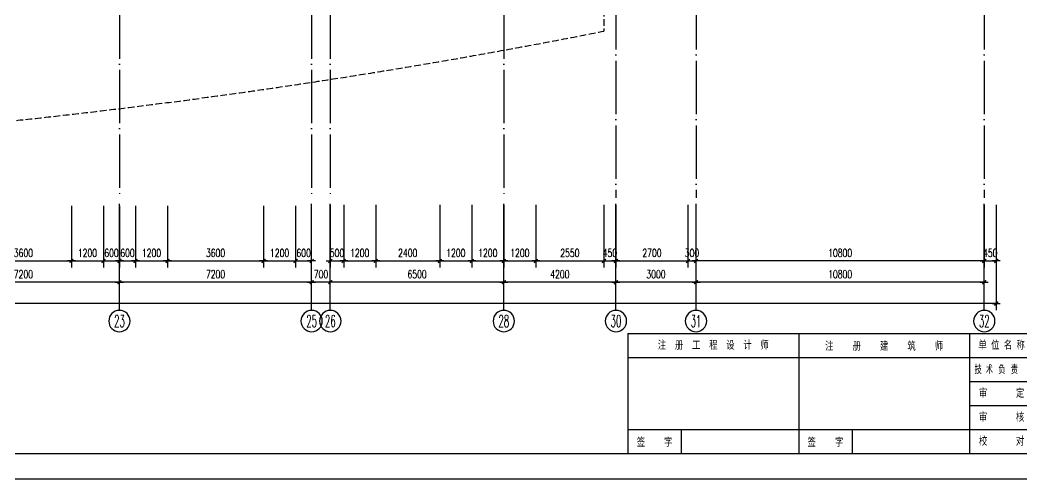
# Model space of a CAD drawing. Extents: x 165127 to 1058185, y 60808 to 144908.
# Drawn here: x 441158 to 478695, y 60808 to 78016 of the extents above; entities that cross this region are included whole.
import ezdxf
from ezdxf.enums import TextEntityAlignment as Align

# ---------------------------------------------------------------- set-up
doc = ezdxf.new("R2010")
doc.units = 0
doc.header["$LTSCALE"] = 1000
doc.linetypes.add('DASH', pattern=[0.35, 0.25, -0.1])
doc.linetypes.add('DOTE', pattern=[2.42, 2, -0.2, 0.02, -0.2])
doc.layers.get('0').update_dxf_attribs({"linetype": 'CONTINUOUS'})
doc.layers.get('DEFPOINTS').update_dxf_attribs({"linetype": 'CONTINUOUS'})
for name, color, linetype in [('AXIS', 3, 'CONTINUOUS'), ('AXIS_TEXT', 7, 'CONTINUOUS'), ('DOTE', 1, 'DOTE'), ('PUB_DIM', 3, 'CONTINUOUS'), ('STAIR', 3, 'CONTINUOUS'), ('WINDOW', 2, 'CONTINUOUS')]:
    doc.layers.add(name, color=color, linetype=linetype)
doc.styles.add('COMPLEX', font='COMPLEX')
doc.styles.add('DIM_FONT', font='SIMPLEX.shx', dxfattribs={"width": 0.7})
doc.styles.add('HZ', font='romans.shx', dxfattribs={"bigfont": 'z.shx'})
doc.dimstyles.new('AXIS', dxfattribs={"dimtxt": 300, "dimasz": 1, "dimexe": 250, "dimexo": 300, "dimgap": 150, "dimtad": 1, "dimdec": 0, "dimdsep": 46, "dimtxsty": 'DIM_FONT', "dimblk": '_DIMX', "dimcen": 2.5, "dimse1": 1, "dimse2": 1, "dimclrt": 7, "dimadec": 0, "dimazin": 0, "dimtfac": 1, "dimtdec": 0, "dimtix": 1, "dimtmove": 2, "dimatfit": 3, "dimldrblk": '_DIMX', "dimfxl": 1, "dimarcsym": 0})
doc.dimstyles.new('DIMB', dxfattribs={"dimtxt": 300, "dimasz": 1, "dimexe": 250, "dimexo": 300, "dimgap": 150, "dimtad": 1, "dimdec": 0, "dimdsep": 46, "dimtxsty": 'DIM_FONT', "dimblk": '_DIMX', "dimcen": 2.5, "dimse2": 1, "dimclrt": 7, "dimadec": 0, "dimazin": 0, "dimtfac": 1, "dimtdec": 0, "dimtix": 1, "dimtmove": 2, "dimatfit": 3, "dimldrblk": '_DIMX', "dimfxl": 1, "dimarcsym": 0})
doc.dimstyles.new('DIMN', dxfattribs={"dimtxt": 300, "dimasz": 1, "dimexe": 250, "dimexo": 300, "dimgap": 150, "dimtad": 1, "dimdec": 0, "dimdsep": 46, "dimtxsty": 'DIM_FONT', "dimblk": '_DIMX', "dimcen": 2.5, "dimclrt": 7, "dimadec": 0, "dimazin": 0, "dimtfac": 1, "dimtdec": 0, "dimtix": 1, "dimtmove": 2, "dimatfit": 3, "dimldrblk": '_DIMX', "dimfxl": 1, "dimarcsym": 0})

# ---------------------------------------------------------------- blocks, each defined once
blk = doc.blocks.new('A$C34131D43')
at = {"color": 247}
for p, q in [((125600, 5450), (159900, 5450)), ((125600, 5450), (125600, 950)), ((138400, 5450), (138400, 950)), ((125600, 4550), (159900, 4550))]:
    blk.add_line(p, q, dxfattribs=at)
at = {"color": 243}
for p, q in [((132000, 5450), (132000, 950)), ((138400, 3650), (159900, 3650)), ((138400, 2750), (147500, 2750)), ((125600, 1850), (159900, 1850)), ((127600, 1850), (127600, 950)), ((134000, 1850), (134000, 950)), ((0, 0), (160900, 0)), ((34800, 0), (160900, 0)), ((65600, 0), (160900, 0)), ((101500, 0), (160900, 0))]:
    blk.add_line(p, q, dxfattribs=at)
at = {"color": 244}
for p in [(2500, 950), (37300, 950), (89100, 950), (104000, 950)]:
    blk.add_line(p, (159900, 950), dxfattribs=at)
at = {"color": 242, "style": 'HZ', "width": 0.8}
for s, p in [('注  册  工  程  设  计  师', (128800, 5000)), ('单 位 名 称', (139600, 5000)), ('审      定', (139600, 3200)), ('审      核', (139600, 2300)), ('校      对', (139600, 1400))]:
    blk.add_text(s, height=300, dxfattribs=at).set_placement(p, align=Align.MIDDLE_CENTER)
for s, p in [('注    册    建    筑    师', (135200, 5000)), ('签    字', (126600, 1400)), ('签    字', (133000, 1400))]:
    blk.add_text(s, height=300, dxfattribs=at).set_placement(p, align=Align.MIDDLE)
at = {"color": 242, "style": 'HZ', "width": 0.7}
for s, p in [('技', (138586, 3936)), ('术', (139005, 3936)), ('负', (139474, 3936)), ('责', (139943, 3936))]:
    blk.add_text(s, height=300, dxfattribs=at).set_placement(p)
blk = doc.blocks.new('_AXISO')
blk.add_circle((0, 0), 0.5)
at = {"layer": 'AXIS_TEXT', "style": 'COMPLEX', "width": 1.041667}
blk.add_attdef('A', text='', height=0.56, dxfattribs=at).set_placement((-0.25, -0.28), (0.25, -0.28), align=Align.FIT)
blk = doc.blocks.new('_DIMX')
blk.add_line((-150, 0), (150, 0))
at = {"const_width": 50}
blk.add_lwpolyline([(-70, -70), (70, 70)], dxfattribs=at)
blk = doc.blocks.new('*D301')
at = {"color": 0, "linetype": 'ByBlock'}
blk.add_line((653593, 122777), (642795, 122777), dxfattribs=at)
at = {"layer": 'DEFPOINTS', "color": 0, "linetype": 'ByBlock'}
for p in [(642794, 124977), (653594, 124977), (642794, 122777)]:
    blk.add_point(p, dxfattribs=at)
at = {"color": 0, "linetype": 'ByBlock', "rotation": 180}
blk.add_blockref('_DIMX', (642794, 122777), dxfattribs=at)
at = {"color": 0, "linetype": 'ByBlock'}
blk.add_blockref('_DIMX', (653594, 122777), dxfattribs=at)
at = {"color": 7, "linetype": 'ByBlock', "insert": (648194, 123077), "char_height": 300, "attachment_point": 5, "style": 'DIM_FONT'}
blk.add_mtext('10800', dxfattribs=at)
blk = doc.blocks.new('*D302')
at = {"color": 0, "linetype": 'ByBlock'}
blk.add_line((642793, 122777), (639795, 122777), dxfattribs=at)
at = {"layer": 'DEFPOINTS', "color": 0, "linetype": 'ByBlock'}
for p in [(639794, 124977), (642794, 124977), (639794, 122777)]:
    blk.add_point(p, dxfattribs=at)
at = {"color": 0, "linetype": 'ByBlock', "rotation": 180}
blk.add_blockref('_DIMX', (639794, 122777), dxfattribs=at)
at = {"color": 0, "linetype": 'ByBlock'}
blk.add_blockref('_DIMX', (642794, 122777), dxfattribs=at)
at = {"color": 7, "linetype": 'ByBlock', "insert": (641294, 123077), "char_height": 300, "attachment_point": 5, "style": 'DIM_FONT'}
blk.add_mtext('3000', dxfattribs=at)
blk = doc.blocks.new('*D303')
at = {"color": 0, "linetype": 'ByBlock'}
blk.add_line((639793, 122777), (635595, 122777), dxfattribs=at)
at = {"layer": 'DEFPOINTS', "color": 0, "linetype": 'ByBlock'}
for p in [(635594, 124977), (639794, 124977), (635594, 122777)]:
    blk.add_point(p, dxfattribs=at)
at = {"color": 0, "linetype": 'ByBlock', "rotation": 180}
blk.add_blockref('_DIMX', (635594, 122777), dxfattribs=at)
at = {"color": 0, "linetype": 'ByBlock'}
blk.add_blockref('_DIMX', (639794, 122777), dxfattribs=at)
at = {"color": 7, "linetype": 'ByBlock', "insert": (637694, 123077), "char_height": 300, "attachment_point": 5, "style": 'DIM_FONT'}
blk.add_mtext('4200', dxfattribs=at)
blk = doc.blocks.new('*D304')
at = {"color": 0, "linetype": 'ByBlock'}
blk.add_line((635593, 122777), (629095, 122777), dxfattribs=at)
at = {"layer": 'DEFPOINTS', "color": 0, "linetype": 'ByBlock'}
for p in [(629094, 124977), (635594, 124977), (629094, 122777)]:
    blk.add_point(p, dxfattribs=at)
at = {"color": 0, "linetype": 'ByBlock', "rotation": 180}
blk.add_blockref('_DIMX', (629094, 122777), dxfattribs=at)
at = {"color": 0, "linetype": 'ByBlock'}
blk.add_blockref('_DIMX', (635594, 122777), dxfattribs=at)
at = {"color": 7, "linetype": 'ByBlock', "insert": (632344, 123077), "char_height": 300, "attachment_point": 5, "style": 'DIM_FONT'}
blk.add_mtext('6500', dxfattribs=at)
blk = doc.blocks.new('*D305')
at = {"color": 0, "linetype": 'ByBlock'}
for p, q in [((628393, 122777), (628392, 122777)), ((629094, 122777), (628394, 122777)), ((629095, 122777), (629096, 122777))]:
    blk.add_line(p, q, dxfattribs=at)
at = {"layer": 'DEFPOINTS', "color": 0, "linetype": 'ByBlock'}
for p in [(628394, 124977), (629094, 124977), (628394, 122777)]:
    blk.add_point(p, dxfattribs=at)
at = {"color": 0, "linetype": 'ByBlock'}
blk.add_blockref('_DIMX', (628394, 122777), dxfattribs=at)
at = {"color": 0, "linetype": 'ByBlock', "rotation": 180}
blk.add_blockref('_DIMX', (629094, 122777), dxfattribs=at)
at = {"color": 7, "linetype": 'ByBlock', "insert": (628744, 123077), "char_height": 300, "attachment_point": 5, "style": 'DIM_FONT'}
blk.add_mtext('700', dxfattribs=at)
blk = doc.blocks.new('*D306')
at = {"color": 0, "linetype": 'ByBlock'}
blk.add_line((628393, 122777), (621195, 122777), dxfattribs=at)
at = {"layer": 'DEFPOINTS', "color": 0, "linetype": 'ByBlock'}
for p in [(621194, 124977), (628394, 124977), (621194, 122777)]:
    blk.add_point(p, dxfattribs=at)
at = {"color": 0, "linetype": 'ByBlock', "rotation": 180}
blk.add_blockref('_DIMX', (621194, 122777), dxfattribs=at)
at = {"color": 0, "linetype": 'ByBlock'}
blk.add_blockref('_DIMX', (628394, 122777), dxfattribs=at)
at = {"color": 7, "linetype": 'ByBlock', "insert": (624794, 123077), "char_height": 300, "attachment_point": 5, "style": 'DIM_FONT'}
blk.add_mtext('7200', dxfattribs=at)
blk = doc.blocks.new('*D307')
at = {"color": 0, "linetype": 'ByBlock'}
blk.add_line((621193, 122777), (613995, 122777), dxfattribs=at)
at = {"layer": 'DEFPOINTS', "color": 0, "linetype": 'ByBlock'}
for p in [(613994, 124977), (621194, 124977), (613994, 122777)]:
    blk.add_point(p, dxfattribs=at)
at = {"color": 0, "linetype": 'ByBlock', "rotation": 180}
blk.add_blockref('_DIMX', (613994, 122777), dxfattribs=at)
at = {"color": 0, "linetype": 'ByBlock'}
blk.add_blockref('_DIMX', (621194, 122777), dxfattribs=at)
at = {"color": 7, "linetype": 'ByBlock', "insert": (617594, 123077), "char_height": 300, "attachment_point": 5, "style": 'DIM_FONT'}
blk.add_mtext('7200', dxfattribs=at)
blk = doc.blocks.new('*D322')
at = {"color": 0, "linetype": 'ByBlock'}
for p, q in [((527744, 124677), (527744, 121727)), ((654044, 124677), (654044, 121727)), ((654043, 121977), (527745, 121977))]:
    blk.add_line(p, q, dxfattribs=at)
at = {"layer": 'DEFPOINTS', "color": 0, "linetype": 'ByBlock'}
for p in [(527744, 124977), (654044, 124977), (527744, 121977)]:
    blk.add_point(p, dxfattribs=at)
at = {"color": 0, "linetype": 'ByBlock', "rotation": 180}
blk.add_blockref('_DIMX', (527744, 121977), dxfattribs=at)
at = {"color": 0, "linetype": 'ByBlock'}
blk.add_blockref('_DIMX', (654044, 121977), dxfattribs=at)
at = {"color": 7, "linetype": 'ByBlock', "insert": (590894, 122277), "char_height": 300, "attachment_point": 5, "style": 'DIM_FONT'}
blk.add_mtext('126300', dxfattribs=at)
blk = doc.blocks.new('*D377')
at = {"color": 0, "linetype": 'ByBlock'}
for p, q in [((629094, 125676), (629094, 123324)), ((629594, 125676), (629594, 123324)), ((629093, 123574), (629092, 123574)), ((629094, 123574), (629594, 123574)), ((629595, 123574), (629596, 123574))]:
    blk.add_line(p, q, dxfattribs=at)
at = {"layer": 'DEFPOINTS', "color": 0, "linetype": 'ByBlock'}
for p in [(629094, 125976), (629594, 125976), (629594, 123574)]:
    blk.add_point(p, dxfattribs=at)
at = {"color": 0, "linetype": 'ByBlock'}
blk.add_blockref('_DIMX', (629094, 123574), dxfattribs=at)
at = {"color": 0, "linetype": 'ByBlock', "rotation": 180}
blk.add_blockref('_DIMX', (629594, 123574), dxfattribs=at)
at = {"color": 7, "linetype": 'ByBlock', "insert": (629344, 123874), "char_height": 300, "attachment_point": 5, "style": 'DIM_FONT'}
blk.add_mtext('500', dxfattribs=at)
blk = doc.blocks.new('*D378')
at = {"color": 0, "linetype": 'ByBlock'}
for p, q in [((629594, 125676), (629594, 123324)), ((630794, 125676), (630794, 123324)), ((629595, 123574), (630793, 123574))]:
    blk.add_line(p, q, dxfattribs=at)
at = {"layer": 'DEFPOINTS', "color": 0, "linetype": 'ByBlock'}
for p in [(629594, 125976), (630794, 125976), (630794, 123574)]:
    blk.add_point(p, dxfattribs=at)
at = {"color": 0, "linetype": 'ByBlock', "rotation": 180}
blk.add_blockref('_DIMX', (629594, 123574), dxfattribs=at)
at = {"color": 0, "linetype": 'ByBlock'}
blk.add_blockref('_DIMX', (630794, 123574), dxfattribs=at)
at = {"color": 7, "linetype": 'ByBlock', "insert": (630194, 123874), "char_height": 300, "attachment_point": 5, "style": 'DIM_FONT'}
blk.add_mtext('1200', dxfattribs=at)
blk = doc.blocks.new('*D379')
at = {"color": 0, "linetype": 'ByBlock'}
for p, q in [((630794, 125676), (630794, 123324)), ((633194, 125676), (633194, 123324)), ((630795, 123574), (633193, 123574))]:
    blk.add_line(p, q, dxfattribs=at)
at = {"layer": 'DEFPOINTS', "color": 0, "linetype": 'ByBlock'}
for p in [(630794, 125976), (633194, 125976), (633194, 123574)]:
    blk.add_point(p, dxfattribs=at)
at = {"color": 0, "linetype": 'ByBlock', "rotation": 180}
blk.add_blockref('_DIMX', (630794, 123574), dxfattribs=at)
at = {"color": 0, "linetype": 'ByBlock'}
blk.add_blockref('_DIMX', (633194, 123574), dxfattribs=at)
at = {"color": 7, "linetype": 'ByBlock', "insert": (631994, 123874), "char_height": 300, "attachment_point": 5, "style": 'DIM_FONT'}
blk.add_mtext('2400', dxfattribs=at)
blk = doc.blocks.new('*D380')
at = {"color": 0, "linetype": 'ByBlock'}
for p, q in [((633194, 125676), (633194, 123324)), ((634394, 125676), (634394, 123324)), ((633195, 123574), (634393, 123574))]:
    blk.add_line(p, q, dxfattribs=at)
at = {"layer": 'DEFPOINTS', "color": 0, "linetype": 'ByBlock'}
for p in [(633194, 125976), (634394, 125976), (634394, 123574)]:
    blk.add_point(p, dxfattribs=at)
at = {"color": 0, "linetype": 'ByBlock', "rotation": 180}
blk.add_blockref('_DIMX', (633194, 123574), dxfattribs=at)
at = {"color": 0, "linetype": 'ByBlock'}
blk.add_blockref('_DIMX', (634394, 123574), dxfattribs=at)
at = {"color": 7, "linetype": 'ByBlock', "insert": (633794, 123874), "char_height": 300, "attachment_point": 5, "style": 'DIM_FONT'}
blk.add_mtext('1200', dxfattribs=at)
blk = doc.blocks.new('*D381')
at = {"color": 0, "linetype": 'ByBlock'}
for p, q in [((634394, 125676), (634394, 123324)), ((635594, 125676), (635594, 123324)), ((634395, 123574), (635593, 123574))]:
    blk.add_line(p, q, dxfattribs=at)
at = {"layer": 'DEFPOINTS', "color": 0, "linetype": 'ByBlock'}
for p in [(634394, 125976), (635594, 125976), (635594, 123574)]:
    blk.add_point(p, dxfattribs=at)
at = {"color": 0, "linetype": 'ByBlock', "rotation": 180}
blk.add_blockref('_DIMX', (634394, 123574), dxfattribs=at)
at = {"color": 0, "linetype": 'ByBlock'}
blk.add_blockref('_DIMX', (635594, 123574), dxfattribs=at)
at = {"color": 7, "linetype": 'ByBlock', "insert": (634994, 123874), "char_height": 300, "attachment_point": 5, "style": 'DIM_FONT'}
blk.add_mtext('1200', dxfattribs=at)
blk = doc.blocks.new('*D382')
at = {"color": 0, "linetype": 'ByBlock'}
for p, q in [((635594, 125676), (635594, 123324)), ((636794, 125676), (636794, 123324)), ((635595, 123574), (636793, 123574))]:
    blk.add_line(p, q, dxfattribs=at)
at = {"layer": 'DEFPOINTS', "color": 0, "linetype": 'ByBlock'}
for p in [(635594, 125976), (636794, 125976), (636794, 123574)]:
    blk.add_point(p, dxfattribs=at)
at = {"color": 0, "linetype": 'ByBlock', "rotation": 180}
blk.add_blockref('_DIMX', (635594, 123574), dxfattribs=at)
at = {"color": 0, "linetype": 'ByBlock'}
blk.add_blockref('_DIMX', (636794, 123574), dxfattribs=at)
at = {"color": 7, "linetype": 'ByBlock', "insert": (636194, 123874), "char_height": 300, "attachment_point": 5, "style": 'DIM_FONT'}
blk.add_mtext('1200', dxfattribs=at)
blk = doc.blocks.new('*D383')
at = {"color": 0, "linetype": 'ByBlock'}
for p, q in [((636794, 125676), (636794, 123324)), ((639344, 125676), (639344, 123324)), ((636795, 123574), (639343, 123574))]:
    blk.add_line(p, q, dxfattribs=at)
at = {"layer": 'DEFPOINTS', "color": 0, "linetype": 'ByBlock'}
for p in [(636794, 125976), (639344, 125976), (639344, 123574)]:
    blk.add_point(p, dxfattribs=at)
at = {"color": 0, "linetype": 'ByBlock', "rotation": 180}
blk.add_blockref('_DIMX', (636794, 123574), dxfattribs=at)
at = {"color": 0, "linetype": 'ByBlock'}
blk.add_blockref('_DIMX', (639344, 123574), dxfattribs=at)
at = {"color": 7, "linetype": 'ByBlock', "insert": (638069, 123874), "char_height": 300, "attachment_point": 5, "style": 'DIM_FONT'}
blk.add_mtext('2550', dxfattribs=at)
blk = doc.blocks.new('*D384')
at = {"color": 0, "linetype": 'ByBlock'}
for p, q in [((639344, 125676), (639344, 123324)), ((639794, 125676), (639794, 123324)), ((639343, 123574), (639342, 123574)), ((639344, 123574), (639794, 123574)), ((639795, 123574), (639796, 123574))]:
    blk.add_line(p, q, dxfattribs=at)
at = {"layer": 'DEFPOINTS', "color": 0, "linetype": 'ByBlock'}
for p in [(639344, 125976), (639794, 125976), (639794, 123574)]:
    blk.add_point(p, dxfattribs=at)
at = {"color": 0, "linetype": 'ByBlock'}
blk.add_blockref('_DIMX', (639344, 123574), dxfattribs=at)
at = {"color": 0, "linetype": 'ByBlock', "rotation": 180}
blk.add_blockref('_DIMX', (639794, 123574), dxfattribs=at)
at = {"color": 7, "linetype": 'ByBlock', "insert": (639569, 123874), "char_height": 300, "attachment_point": 5, "style": 'DIM_FONT'}
blk.add_mtext('450', dxfattribs=at)
blk = doc.blocks.new('*D385')
at = {"color": 0, "linetype": 'ByBlock'}
for p, q in [((639794, 125676), (639794, 123324)), ((642494, 125676), (642494, 123324)), ((639795, 123574), (642493, 123574))]:
    blk.add_line(p, q, dxfattribs=at)
at = {"layer": 'DEFPOINTS', "color": 0, "linetype": 'ByBlock'}
for p in [(639794, 125976), (642494, 125976), (642494, 123574)]:
    blk.add_point(p, dxfattribs=at)
at = {"color": 0, "linetype": 'ByBlock', "rotation": 180}
blk.add_blockref('_DIMX', (639794, 123574), dxfattribs=at)
at = {"color": 0, "linetype": 'ByBlock'}
blk.add_blockref('_DIMX', (642494, 123574), dxfattribs=at)
at = {"color": 7, "linetype": 'ByBlock', "insert": (641144, 123874), "char_height": 300, "attachment_point": 5, "style": 'DIM_FONT'}
blk.add_mtext('2700', dxfattribs=at)
blk = doc.blocks.new('*D386')
at = {"color": 0, "linetype": 'ByBlock'}
for p, q in [((642494, 125676), (642494, 123324)), ((642493, 123574), (642492, 123574)), ((642494, 123574), (642794, 123574)), ((642795, 123574), (642796, 123574))]:
    blk.add_line(p, q, dxfattribs=at)
at = {"layer": 'DEFPOINTS', "color": 0, "linetype": 'ByBlock'}
for p in [(642494, 125976), (642794, 125976), (642794, 123574)]:
    blk.add_point(p, dxfattribs=at)
at = {"color": 0, "linetype": 'ByBlock'}
blk.add_blockref('_DIMX', (642494, 123574), dxfattribs=at)
at = {"color": 0, "linetype": 'ByBlock', "rotation": 180}
blk.add_blockref('_DIMX', (642794, 123574), dxfattribs=at)
at = {"color": 7, "linetype": 'ByBlock', "insert": (642644, 123874), "char_height": 300, "attachment_point": 5, "style": 'DIM_FONT'}
blk.add_mtext('300', dxfattribs=at)
blk = doc.blocks.new('*D393')
at = {"color": 0, "linetype": 'ByBlock'}
for p, q in [((615794, 125647), (615794, 123324)), ((619394, 125647), (619394, 123324)), ((615795, 123574), (619393, 123574))]:
    blk.add_line(p, q, dxfattribs=at)
at = {"layer": 'DEFPOINTS', "color": 0, "linetype": 'ByBlock'}
for p in [(615794, 125947), (619394, 125947), (619394, 123574)]:
    blk.add_point(p, dxfattribs=at)
at = {"color": 0, "linetype": 'ByBlock', "rotation": 180}
blk.add_blockref('_DIMX', (615794, 123574), dxfattribs=at)
at = {"color": 0, "linetype": 'ByBlock'}
blk.add_blockref('_DIMX', (619394, 123574), dxfattribs=at)
at = {"color": 7, "linetype": 'ByBlock', "insert": (617594, 123874), "char_height": 300, "attachment_point": 5, "style": 'DIM_FONT'}
blk.add_mtext('3600', dxfattribs=at)
blk = doc.blocks.new('*D394')
at = {"color": 0, "linetype": 'ByBlock'}
for p, q in [((619394, 125647), (619394, 123324)), ((620594, 125647), (620594, 123324)), ((619395, 123574), (620593, 123574))]:
    blk.add_line(p, q, dxfattribs=at)
at = {"layer": 'DEFPOINTS', "color": 0, "linetype": 'ByBlock'}
for p in [(619394, 125947), (620594, 125947), (620594, 123574)]:
    blk.add_point(p, dxfattribs=at)
at = {"color": 0, "linetype": 'ByBlock', "rotation": 180}
blk.add_blockref('_DIMX', (619394, 123574), dxfattribs=at)
at = {"color": 0, "linetype": 'ByBlock'}
blk.add_blockref('_DIMX', (620594, 123574), dxfattribs=at)
at = {"color": 7, "linetype": 'ByBlock', "insert": (619994, 123874), "char_height": 300, "attachment_point": 5, "style": 'DIM_FONT'}
blk.add_mtext('1200', dxfattribs=at)
blk = doc.blocks.new('*D395')
at = {"color": 0, "linetype": 'ByBlock'}
for p, q in [((620594, 125647), (620594, 123324)), ((621194, 125647), (621194, 123324)), ((620593, 123574), (620592, 123574)), ((620594, 123574), (621194, 123574)), ((621195, 123574), (621196, 123574))]:
    blk.add_line(p, q, dxfattribs=at)
at = {"layer": 'DEFPOINTS', "color": 0, "linetype": 'ByBlock'}
for p in [(620594, 125947), (621194, 125947), (621194, 123574)]:
    blk.add_point(p, dxfattribs=at)
at = {"color": 0, "linetype": 'ByBlock'}
blk.add_blockref('_DIMX', (620594, 123574), dxfattribs=at)
at = {"color": 0, "linetype": 'ByBlock', "rotation": 180}
blk.add_blockref('_DIMX', (621194, 123574), dxfattribs=at)
at = {"color": 7, "linetype": 'ByBlock', "insert": (620894, 123874), "char_height": 300, "attachment_point": 5, "style": 'DIM_FONT'}
blk.add_mtext('600', dxfattribs=at)
blk = doc.blocks.new('*D396')
at = {"color": 0, "linetype": 'ByBlock'}
for p, q in [((621194, 125647), (621194, 123324)), ((621794, 125647), (621794, 123324)), ((621193, 123574), (621192, 123574)), ((621194, 123574), (621794, 123574)), ((621795, 123574), (621796, 123574))]:
    blk.add_line(p, q, dxfattribs=at)
at = {"layer": 'DEFPOINTS', "color": 0, "linetype": 'ByBlock'}
for p in [(621194, 125947), (621794, 125947), (621794, 123574)]:
    blk.add_point(p, dxfattribs=at)
at = {"color": 0, "linetype": 'ByBlock'}
blk.add_blockref('_DIMX', (621194, 123574), dxfattribs=at)
at = {"color": 0, "linetype": 'ByBlock', "rotation": 180}
blk.add_blockref('_DIMX', (621794, 123574), dxfattribs=at)
at = {"color": 7, "linetype": 'ByBlock', "insert": (621494, 123874), "char_height": 300, "attachment_point": 5, "style": 'DIM_FONT'}
blk.add_mtext('600', dxfattribs=at)
blk = doc.blocks.new('*D397')
at = {"color": 0, "linetype": 'ByBlock'}
for p, q in [((621794, 125647), (621794, 123324)), ((622994, 125647), (622994, 123324)), ((621795, 123574), (622993, 123574))]:
    blk.add_line(p, q, dxfattribs=at)
at = {"layer": 'DEFPOINTS', "color": 0, "linetype": 'ByBlock'}
for p in [(621794, 125947), (622994, 125947), (622994, 123574)]:
    blk.add_point(p, dxfattribs=at)
at = {"color": 0, "linetype": 'ByBlock', "rotation": 180}
blk.add_blockref('_DIMX', (621794, 123574), dxfattribs=at)
at = {"color": 0, "linetype": 'ByBlock'}
blk.add_blockref('_DIMX', (622994, 123574), dxfattribs=at)
at = {"color": 7, "linetype": 'ByBlock', "insert": (622394, 123874), "char_height": 300, "attachment_point": 5, "style": 'DIM_FONT'}
blk.add_mtext('1200', dxfattribs=at)
blk = doc.blocks.new('*D398')
at = {"color": 0, "linetype": 'ByBlock'}
for p, q in [((622994, 125647), (622994, 123324)), ((626594, 125647), (626594, 123324)), ((622995, 123574), (626593, 123574))]:
    blk.add_line(p, q, dxfattribs=at)
at = {"layer": 'DEFPOINTS', "color": 0, "linetype": 'ByBlock'}
for p in [(622994, 125947), (626594, 125947), (626594, 123574)]:
    blk.add_point(p, dxfattribs=at)
at = {"color": 0, "linetype": 'ByBlock', "rotation": 180}
blk.add_blockref('_DIMX', (622994, 123574), dxfattribs=at)
at = {"color": 0, "linetype": 'ByBlock'}
blk.add_blockref('_DIMX', (626594, 123574), dxfattribs=at)
at = {"color": 7, "linetype": 'ByBlock', "insert": (624794, 123874), "char_height": 300, "attachment_point": 5, "style": 'DIM_FONT'}
blk.add_mtext('3600', dxfattribs=at)
blk = doc.blocks.new('*D399')
at = {"color": 0, "linetype": 'ByBlock'}
for p, q in [((626594, 125647), (626594, 123324)), ((627794, 125647), (627794, 123324)), ((626595, 123574), (627793, 123574))]:
    blk.add_line(p, q, dxfattribs=at)
at = {"layer": 'DEFPOINTS', "color": 0, "linetype": 'ByBlock'}
for p in [(626594, 125947), (627794, 125947), (627794, 123574)]:
    blk.add_point(p, dxfattribs=at)
at = {"color": 0, "linetype": 'ByBlock', "rotation": 180}
blk.add_blockref('_DIMX', (626594, 123574), dxfattribs=at)
at = {"color": 0, "linetype": 'ByBlock'}
blk.add_blockref('_DIMX', (627794, 123574), dxfattribs=at)
at = {"color": 7, "linetype": 'ByBlock', "insert": (627194, 123874), "char_height": 300, "attachment_point": 5, "style": 'DIM_FONT'}
blk.add_mtext('1200', dxfattribs=at)
blk = doc.blocks.new('*D400')
at = {"color": 0, "linetype": 'ByBlock'}
for p, q in [((627794, 125647), (627794, 123324)), ((627793, 123574), (627792, 123574)), ((627794, 123574), (628394, 123574)), ((628395, 123574), (628396, 123574))]:
    blk.add_line(p, q, dxfattribs=at)
at = {"layer": 'DEFPOINTS', "color": 0, "linetype": 'ByBlock'}
for p in [(627794, 125947), (628394, 125947), (628394, 123574)]:
    blk.add_point(p, dxfattribs=at)
at = {"color": 0, "linetype": 'ByBlock'}
blk.add_blockref('_DIMX', (627794, 123574), dxfattribs=at)
at = {"color": 0, "linetype": 'ByBlock', "rotation": 180}
blk.add_blockref('_DIMX', (628394, 123574), dxfattribs=at)
at = {"color": 7, "linetype": 'ByBlock', "insert": (628094, 123874), "char_height": 300, "attachment_point": 5, "style": 'DIM_FONT'}
blk.add_mtext('600', dxfattribs=at)
blk = doc.blocks.new('*D476')
at = {"color": 0, "linetype": 'ByBlock'}
for p, q in [((653594, 125676), (653594, 123324)), ((654044, 125676), (654044, 123324)), ((653593, 123574), (653592, 123574)), ((653594, 123574), (654044, 123574)), ((654045, 123574), (654046, 123574))]:
    blk.add_line(p, q, dxfattribs=at)
at = {"layer": 'DEFPOINTS', "color": 0, "linetype": 'ByBlock'}
for p in [(653594, 125976), (654044, 125976), (654044, 123574)]:
    blk.add_point(p, dxfattribs=at)
at = {"color": 0, "linetype": 'ByBlock'}
blk.add_blockref('_DIMX', (653594, 123574), dxfattribs=at)
at = {"color": 0, "linetype": 'ByBlock', "rotation": 180}
blk.add_blockref('_DIMX', (654044, 123574), dxfattribs=at)
at = {"color": 7, "linetype": 'ByBlock', "insert": (653819, 123874), "char_height": 300, "attachment_point": 5, "style": 'DIM_FONT'}
blk.add_mtext('450', dxfattribs=at)
blk = doc.blocks.new('*D477')
at = {"color": 0, "linetype": 'ByBlock'}
blk.add_line((653593, 123574), (642795, 123574), dxfattribs=at)
at = {"layer": 'DEFPOINTS', "color": 0, "linetype": 'ByBlock'}
for p in [(642794, 125774), (653594, 125774), (642794, 123574)]:
    blk.add_point(p, dxfattribs=at)
at = {"color": 0, "linetype": 'ByBlock', "rotation": 180}
blk.add_blockref('_DIMX', (642794, 123574), dxfattribs=at)
at = {"color": 0, "linetype": 'ByBlock'}
blk.add_blockref('_DIMX', (653594, 123574), dxfattribs=at)
at = {"color": 7, "linetype": 'ByBlock', "insert": (648194, 123874), "char_height": 300, "attachment_point": 5, "style": 'DIM_FONT'}
blk.add_mtext('10800', dxfattribs=at)

msp = doc.modelspace()

# ---------------------------------------------------------------- linework, layer by layer
at = {"layer": 'AXIS'}
for p, q in [((444883, 67129.8), (444883, 71129.8)), ((452083, 67129.8), (452083, 71129.8)), ((452783, 67129.8), (452783, 71129.8)), ((459283, 67129.8), (459283, 71129.8)), ((463483, 67129.8), (463483, 71129.8)), ((466483, 67129.8), (466483, 71129.8)), ((477283, 67129.8), (477283, 71129.8))]:
    msp.add_line(p, q, dxfattribs=at)
at = {"layer": 'DOTE'}
for p, q in [((463483, 139407.6), (463483, 71351.8)), ((466483, 139407.6), (466483, 71351.8)), ((477283, 139407.6), (477283, 71351.8)), ((444883, 95503.1), (444883, 71351.8)), ((452083, 95503.1), (452083, 71351.8)), ((452783, 95503.1), (452783, 71351.8)), ((459283, 95503.1), (459283, 71351.8))]:
    msp.add_line(p, q, dxfattribs=at)
at = {"layer": 'STAIR', "linetype": 'DASH'}
msp.add_line((463033, 78403.1), (463033, 77599.7), dxfattribs=at)
msp.add_arc((414658, 321665.8), 248814, 258.753802, 281.210982, dxfattribs=at)

# ---------------------------------------------------------------- block references
at = {"layer": 'AXIS'}
ref = msp.add_blockref('_AXISO', (444883, 66729.8), dxfattribs=dict(at, xscale=-800, yscale=800, zscale=800, rotation=180))
ref.add_attrib('A', '23', dxfattribs={"layer": 'AXIS_TEXT', "height": 448, "style": 'COMPLEX', "width": 0.551471}).set_placement((444683, 66505.8), (445083, 66505.8), align=Align.FIT)
ref = msp.add_blockref('_AXISO', (452083, 66729.8), dxfattribs=dict(at, xscale=-800, yscale=800, zscale=800, rotation=180))
ref.add_attrib('A', '25', dxfattribs={"layer": 'AXIS_TEXT', "height": 448, "style": 'COMPLEX', "width": 0.551471}).set_placement((451883, 66505.8), (452283, 66505.8), align=Align.FIT)
ref = msp.add_blockref('_AXISO', (452783, 66729.8), dxfattribs=dict(at, xscale=-800, yscale=800, zscale=800, rotation=180))
ref.add_attrib('A', '26', dxfattribs={"layer": 'AXIS_TEXT', "height": 448, "style": 'COMPLEX', "width": 0.551471}).set_placement((452583, 66505.8), (452983, 66505.8), align=Align.FIT)
ref = msp.add_blockref('_AXISO', (459283, 66729.8), dxfattribs=dict(at, xscale=-800, yscale=800, zscale=800, rotation=180))
ref.add_attrib('A', '28', dxfattribs={"layer": 'AXIS_TEXT', "height": 448, "style": 'COMPLEX', "width": 0.551471}).set_placement((459083, 66505.8), (459483, 66505.8), align=Align.FIT)
ref = msp.add_blockref('_AXISO', (463483, 66729.8), dxfattribs=dict(at, xscale=-800, yscale=800, zscale=800, rotation=180))
ref.add_attrib('A', '30', dxfattribs={"layer": 'AXIS_TEXT', "height": 448, "style": 'COMPLEX', "width": 0.568182}).set_placement((463283, 66505.8), (463683, 66505.8), align=Align.FIT)
ref = msp.add_blockref('_AXISO', (466483, 66729.8), dxfattribs=dict(at, xscale=-800, yscale=800, zscale=800, rotation=180))
ref.add_attrib('A', '31', dxfattribs={"layer": 'AXIS_TEXT', "height": 448, "style": 'COMPLEX', "width": 0.669643}).set_placement((466283, 66505.8), (466683, 66505.8), align=Align.FIT)
ref = msp.add_blockref('_AXISO', (477283, 66729.8), dxfattribs=dict(at, xscale=-800, yscale=800, zscale=800, rotation=180))
ref.add_attrib('A', '32', dxfattribs={"layer": 'AXIS_TEXT', "height": 448, "style": 'COMPLEX', "width": 0.568182}).set_placement((477083, 66505.8), (477483, 66505.8), align=Align.FIT)
at = {"layer": 'WINDOW'}
msp.add_blockref('A$C34131D43', (338331.6, 60808.1), dxfattribs=at)

# ---------------------------------------------------------------- dimensions: what is measured, and where the dimension line sits
at = {"layer": 'AXIS'}
for p1, p2, distance, dimstyle, picture, middle in [((477283, 71181.9), (466483, 71181.9), 2200, 'AXIS', '*D477', (471883, 69281.9)), ((477733, 70384.9), (351433, 70384.9), 3000, 'DIMN', '*D322', (414583, 67684.9)), ((477283, 70384.9), (466483, 70384.9), 2200, 'AXIS', '*D301', (471883, 68484.9))]:
    dim = msp.add_aligned_dim(p1=p1, p2=p2, distance=distance, dimstyle=dimstyle, dxfattribs=at)
    dim.commit()
    dim.dimension.update_dxf_attribs({"geometry": picture, "text_midpoint": middle, "insert": (-176311.1, -54591.7)})
for base, p1, p2, picture, middle in [((437683, 68184.9), (444883, 70384.9), (437683, 70384.9), '*D307', (441283, 68484.9)), ((444883, 68184.9), (452083, 70384.9), (444883, 70384.9), '*D306', (448483, 68484.9)), ((452083, 68184.9), (452783, 70384.9), (452083, 70384.9), '*D305', (452433, 68484.9)), ((452783, 68184.9), (459283, 70384.9), (452783, 70384.9), '*D304', (456033, 68484.9)), ((459283, 68184.9), (463483, 70384.9), (459283, 70384.9), '*D303', (461383, 68484.9)), ((463483, 68184.9), (466483, 70384.9), (463483, 70384.9), '*D302', (464983, 68484.9))]:
    dim = msp.add_linear_dim(base=base, p1=p1, p2=p2, angle=180, dimstyle='AXIS', dxfattribs=at)
    dim.commit()
    dim.dimension.update_dxf_attribs({"geometry": picture, "text_midpoint": middle, "insert": (-176311.1, -54591.7)})
at = {"layer": 'PUB_DIM'}
for p1, p2, distance, dimstyle, picture, middle in [((439483, 71355.5), (443083, 71355.5), -2373.7, 'DIMN', '*D393', (441283, 69281.9)), ((443083, 71355.5), (444283, 71355.5), -2373.7, 'DIMN', '*D394', (443683, 69281.9)), ((444283, 71355.5), (444883, 71355.5), -2373.7, 'DIMN', '*D395', (444583, 69281.9)), ((444883, 71355.5), (445483, 71355.5), -2373.7, 'DIMN', '*D396', (445183, 69281.9)), ((445483, 71355.5), (446683, 71355.5), -2373.7, 'DIMN', '*D397', (446083, 69281.9)), ((446683, 71355.5), (450283, 71355.5), -2373.7, 'DIMN', '*D398', (448483, 69281.9)), ((450283, 71355.5), (451483, 71355.5), -2373.7, 'DIMN', '*D399', (450883, 69281.9)), ((451483, 71355.5), (452083, 71355.5), -2373.7, 'DIMB', '*D400', (451783, 69281.9)), ((452783, 71384.4), (453283, 71384.4), -2402.5, 'DIMN', '*D377', (453033, 69281.9)), ((453283, 71384.4), (454483, 71384.4), -2402.5, 'DIMN', '*D378', (453883, 69281.9)), ((454483, 71384.4), (456883, 71384.4), -2402.5, 'DIMN', '*D379', (455683, 69281.9)), ((456883, 71384.4), (458083, 71384.4), -2402.5, 'DIMN', '*D380', (457483, 69281.9)), ((458083, 71384.4), (459283, 71384.4), -2402.5, 'DIMN', '*D381', (458683, 69281.9)), ((459283, 71384.4), (460483.2, 71384.4), -2402.5, 'DIMN', '*D382', (459883.1, 69281.9)), ((460483.2, 71384.4), (463033, 71384.4), -2402.5, 'DIMN', '*D383', (461758.1, 69281.9)), ((463033, 71384.4), (463483, 71384.4), -2402.5, 'DIMN', '*D384', (463258, 69281.9)), ((463483, 71384.4), (466183, 71384.4), -2402.5, 'DIMN', '*D385', (464833, 69281.9)), ((466183, 71384.4), (466483, 71384.4), -2402.5, 'DIMB', '*D386', (466333, 69281.9)), ((477283, 71384.4), (477733, 71384.4), -2402.5, 'DIMN', '*D476', (477508, 69281.9))]:
    dim = msp.add_aligned_dim(p1=p1, p2=p2, distance=distance, dimstyle=dimstyle, dxfattribs=at)
    dim.commit()
    dim.dimension.update_dxf_attribs({"geometry": picture, "text_midpoint": middle, "insert": (-176311.1, -54591.7)})

doc.saveas('drawing.dxf')
